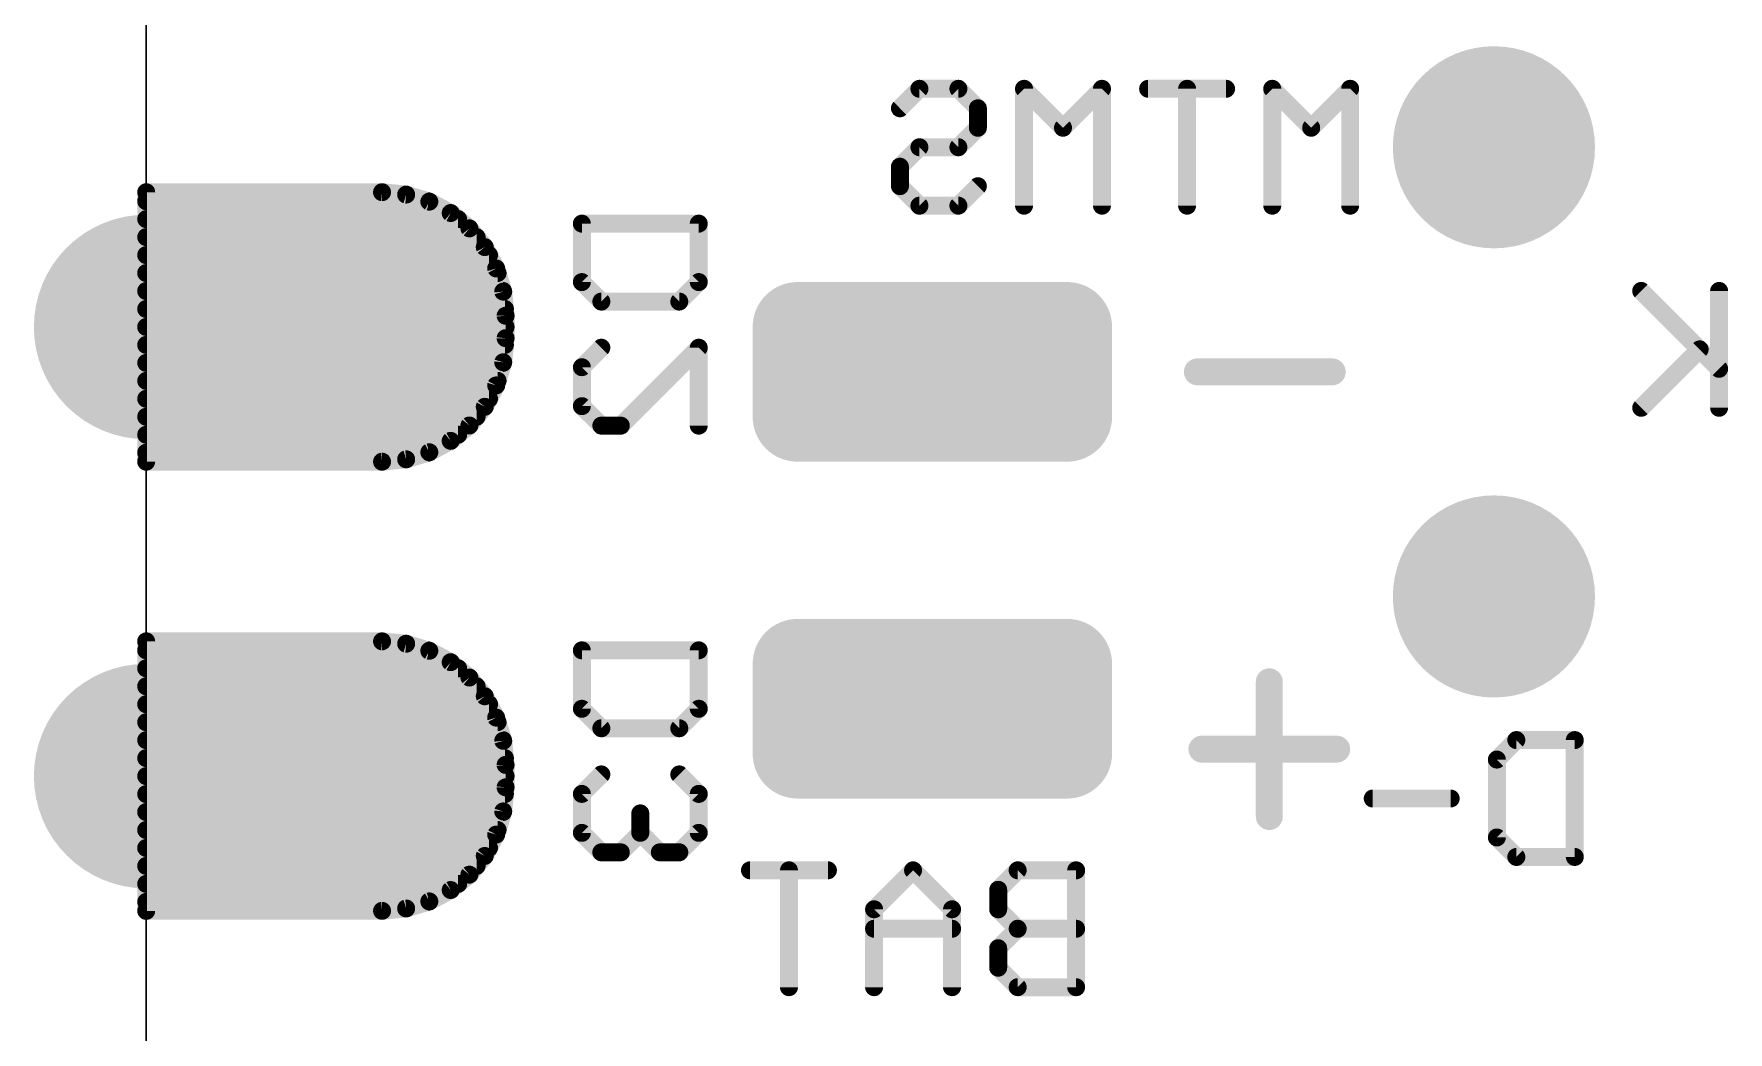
# Model space of a CAD drawing. Extents: x -1.3 to 17.8, y 13.1 to 34.3.
# Drawn here: x -1.27 to 8.31, y 22.3 to 27.95 of the extents above; entities that cross this region are included whole.
import ezdxf

# ---------------------------------------------------------------- set-up
doc = ezdxf.new("R2010")
doc.units = 0
for name, color, linetype in [('16', 175, 'CONTINUOUS'), ('17', 82, 'CONTINUOUS'), ('20', 213, 'CONTINUOUS'), ('26', 140, 'CONTINUOUS')]:
    doc.layers.add(name, color=color, linetype=linetype)

# ---------------------------------------------------------------- blocks, each defined once
blk = doc.blocks.new('RECT325120X162560R50')
at = {"const_width": 0.254}
blk.add_lwpolyline([(0.889, -0.254), (0.889, 0.254, 0.4142), (0.762, 0.381), (-0.762, 0.381, 0.4142), (-0.889, 0.254), (-0.889, -0.254, 0.4142), (-0.762, -0.381), (0.762, -0.381, 0.4142)], format="xyb", close=True, dxfattribs=at)
blk.add_solid([(-0.7874, -0.2794), (0.7874, -0.2794), (-0.7874, 0.2794), (0.7874, 0.2794)])
blk = doc.blocks.new('ROUNDP')
at = {"const_width": 0.5}
blk.add_lwpolyline([(0, -0.25, 1), (0, 0.25, 1), (0, -0.25)], format="xyb", dxfattribs=at)
blk = doc.blocks.new('PIE')
at = {"const_width": 0.5}
blk.add_lwpolyline([(0, -0.25, 1), (0, 0.25, 1), (0, -0.25)], format="xyb", dxfattribs=at)

msp = doc.modelspace()

# ---------------------------------------------------------------- linework, layer by layer
at = {"layer": '16', "const_width": 0.1016}
for points in [[(0.6985, 27.051), (-0.635, 27.051)], [(-0.635, 27.051), (-0.635, 25.527)], [(-0.635, 27.0002), (0.958, 27.0002)], [(0.8348, 27.0376), (0.6985, 27.051)], [(0.9658, 26.9978), (0.8348, 27.0376)], [(1.0866, 26.9333), (0.9658, 26.9978)], [(-0.635, 26.8986), (1.1288, 26.8986)], [(1.1924, 26.8464), (1.0866, 26.9333)], [(-0.635, 26.797), (1.233, 26.797)], [(1.2793, 26.7406), (1.1924, 26.8464)], [(-0.635, 26.6954), (1.3034, 26.6954)], [(1.3438, 26.6198), (1.2793, 26.7406)], [(-0.635, 26.5938), (1.3517, 26.5938)], [(1.3836, 26.4888), (1.3438, 26.6198)], [(-0.635, 26.4922), (1.3825, 26.4922)], [(1.397, 26.3525), (1.3836, 26.4888)], [(-0.635, 26.3906), (1.3933, 26.3906)], [(1.397, 26.2255), (1.397, 26.3525)], [(-0.635, 26.289), (1.397, 26.289)], [(1.3836, 26.0892), (1.397, 26.2255)], [(-0.635, 26.1874), (1.3932, 26.1874)], [(-0.635, 26.0858), (1.3825, 26.0858)], [(1.3438, 25.9582), (1.3836, 26.0892)], [(-0.635, 25.9842), (1.3517, 25.9842)], [(1.2793, 25.8374), (1.3438, 25.9582)], [(-0.635, 25.8826), (1.3034, 25.8826)], [(1.1924, 25.7316), (1.2793, 25.8374)], [(-0.635, 25.781), (1.233, 25.781)], [(1.0866, 25.6447), (1.1924, 25.7316)], [(-0.635, 25.6794), (1.1288, 25.6794)], [(0.9658, 25.5802), (1.0866, 25.6447)], [(-0.635, 25.5778), (0.958, 25.5778)], [(-0.635, 25.527), (0.6985, 25.527)], [(0.6985, 25.527), (0.8348, 25.5404)], [(0.8348, 25.5404), (0.9658, 25.5802)], [(0.6985, 24.511), (-0.635, 24.511)], [(-0.635, 24.511), (-0.635, 22.987)], [(0.8348, 24.4976), (0.6985, 24.511)], [(0.9658, 24.4578), (0.8348, 24.4976)], [(-0.635, 24.4602), (0.958, 24.4602)], [(1.0866, 24.3933), (0.9658, 24.4578)], [(1.1924, 24.3064), (1.0866, 24.3933)], [(-0.635, 24.3586), (1.1288, 24.3586)], [(1.2793, 24.2006), (1.1924, 24.3064)], [(-0.635, 24.257), (1.233, 24.257)], [(1.3438, 24.0798), (1.2793, 24.2006)], [(-0.635, 24.1554), (1.3034, 24.1554)], [(-0.635, 24.0538), (1.3517, 24.0538)], [(1.3836, 23.9488), (1.3438, 24.0798)], [(-0.635, 23.9522), (1.3825, 23.9522)], [(1.397, 23.8125), (1.3836, 23.9488)], [(-0.635, 23.8506), (1.3933, 23.8506)], [(1.397, 23.6855), (1.397, 23.8125)], [(-0.635, 23.749), (1.397, 23.749)], [(-0.635, 23.6474), (1.3932, 23.6474)], [(1.3836, 23.5492), (1.397, 23.6855)], [(-0.635, 23.5458), (1.3825, 23.5458)], [(1.3438, 23.4182), (1.3836, 23.5492)], [(-0.635, 23.4442), (1.3517, 23.4442)], [(1.2793, 23.2974), (1.3438, 23.4182)], [(-0.635, 23.3426), (1.3034, 23.3426)], [(-0.635, 23.241), (1.233, 23.241)], [(1.1924, 23.1916), (1.2793, 23.2974)], [(-0.635, 23.1394), (1.1288, 23.1394)], [(1.0866, 23.1047), (1.1924, 23.1916)], [(-0.635, 23.0378), (0.958, 23.0378)], [(0.8348, 23.0004), (0.9658, 23.0402)], [(0.9658, 23.0402), (1.0866, 23.1047)], [(-0.635, 22.987), (0.6985, 22.987)], [(0.6985, 22.987), (0.8348, 23.0004)]]:
    msp.add_lwpolyline(points, dxfattribs=at)
at = {"layer": '16', "const_width": 0.0508}
for points in [[(-0.635, 27.0764, 1), (-0.635, 27.0256)], [(-0.6096, 27.051, 1), (-0.6604, 27.051)], [(-0.635, 27.0256, 1), (-0.635, 26.9748)], [(0.701, 27.0763, 1), (0.696, 27.0257)], [(0.6985, 27.0256, 1), (0.6985, 27.0764)], [(0.8421, 27.0619, 1), (0.8274, 27.0133)], [(0.8323, 27.0123, 1), (0.8373, 27.0629)], [(0.9778, 27.0202, 1), (0.9538, 26.9754)], [(0.958, 26.9748, 1), (0.958, 27.0256)], [(0.9584, 26.9735, 1), (0.9732, 27.0221)], [(-0.635, 26.924, 1), (-0.635, 26.8732)], [(1.1027, 26.9529, 1), (1.0705, 26.9136)], [(1.0746, 26.9109, 1), (1.0985, 26.9557)], [(1.1288, 26.8732, 1), (1.1288, 26.924)], [(-0.635, 26.8224, 1), (-0.635, 26.7716)], [(1.2121, 26.8625, 1), (1.1728, 26.8303)], [(1.1763, 26.8268, 1), (1.2085, 26.8661)], [(1.233, 26.7716, 1), (1.233, 26.8224)], [(-0.635, 26.7208, 1), (-0.635, 26.67)], [(1.3017, 26.7525, 1), (1.2569, 26.7286)], [(1.2596, 26.7245, 1), (1.2989, 26.7567)], [(1.3034, 26.67, 1), (1.3034, 26.7208)], [(-0.635, 26.6192, 1), (-0.635, 26.5684)], [(1.3681, 26.6272, 1), (1.3195, 26.6124)], [(1.3214, 26.6078, 1), (1.3662, 26.6318)], [(1.3517, 26.5684, 1), (1.3517, 26.6192)], [(-0.635, 26.5176, 1), (-0.635, 26.4668)], [(1.4089, 26.4913, 1), (1.3583, 26.4863)], [(1.3825, 26.4668, 1), (1.3825, 26.5176)], [(-0.635, 26.416, 1), (-0.635, 26.3652)], [(1.3593, 26.4814, 1), (1.4079, 26.4961)], [(1.3933, 26.3652, 1), (1.3933, 26.416)], [(1.4224, 26.3525, 1), (1.3716, 26.3525)], [(1.3717, 26.35, 1), (1.4223, 26.355)], [(-0.635, 26.3144, 1), (-0.635, 26.2636)], [(1.3716, 26.2255, 1), (1.4224, 26.2255)], [(1.4223, 26.223, 1), (1.3717, 26.228)], [(1.397, 26.2636, 1), (1.397, 26.3144)], [(-0.635, 26.2128, 1), (-0.635, 26.162)], [(1.3932, 26.162, 1), (1.3932, 26.2128)], [(-0.635, 26.1112, 1), (-0.635, 26.0604)], [(1.3583, 26.0917, 1), (1.4089, 26.0867)], [(1.4079, 26.0819, 1), (1.3593, 26.0966)], [(1.3825, 26.0604, 1), (1.3825, 26.1112)], [(-0.635, 26.0096, 1), (-0.635, 25.9588)], [(1.3195, 25.9656, 1), (1.3681, 25.9508)], [(1.3662, 25.9462, 1), (1.3214, 25.9702)], [(1.3517, 25.9588, 1), (1.3517, 26.0096)], [(-0.635, 25.908, 1), (-0.635, 25.8572)], [(1.2569, 25.8494, 1), (1.3017, 25.8255)], [(1.2989, 25.8213, 1), (1.2596, 25.8535)], [(1.3034, 25.8572, 1), (1.3034, 25.908)], [(-0.635, 25.8064, 1), (-0.635, 25.7556)], [(1.1728, 25.7477, 1), (1.2121, 25.7155)], [(1.2085, 25.7119, 1), (1.1763, 25.7512)], [(1.233, 25.7556, 1), (1.233, 25.8064)], [(-0.635, 25.7048, 1), (-0.635, 25.654)], [(1.0705, 25.6644, 1), (1.1027, 25.6251)], [(1.0985, 25.6223, 1), (1.0746, 25.6671)], [(1.1288, 25.654, 1), (1.1288, 25.7048)], [(-0.635, 25.6032, 1), (-0.635, 25.5524)], [(-0.635, 25.5524, 1), (-0.635, 25.5016)], [(0.696, 25.5523, 1), (0.701, 25.5017)], [(0.6985, 25.5016, 1), (0.6985, 25.5524)], [(0.8274, 25.5647, 1), (0.8421, 25.5161)], [(0.8373, 25.5151, 1), (0.8323, 25.5657)], [(0.9538, 25.6026, 1), (0.9778, 25.5578)], [(0.958, 25.5524, 1), (0.958, 25.6032)], [(0.9732, 25.5559, 1), (0.9584, 25.6045)], [(-0.6604, 25.527, 1), (-0.6096, 25.527)], [(-0.635, 24.5364, 1), (-0.635, 24.4856)], [(-0.6096, 24.511, 1), (-0.6604, 24.511)], [(0.701, 24.5363, 1), (0.696, 24.4857)], [(0.6985, 24.4856, 1), (0.6985, 24.5364)], [(0.8421, 24.5219, 1), (0.8274, 24.4733)], [(0.8323, 24.4723, 1), (0.8373, 24.5229)], [(-0.635, 24.4856, 1), (-0.635, 24.4348)], [(0.9778, 24.4802, 1), (0.9538, 24.4354)], [(0.958, 24.4348, 1), (0.958, 24.4856)], [(0.9584, 24.4335, 1), (0.9732, 24.4821)], [(1.1027, 24.4129, 1), (1.0705, 24.3736)], [(1.0746, 24.3709, 1), (1.0985, 24.4157)], [(-0.635, 24.384, 1), (-0.635, 24.3332)], [(1.1288, 24.3332, 1), (1.1288, 24.384)], [(1.2121, 24.3225, 1), (1.1728, 24.2903)], [(1.1763, 24.2868, 1), (1.2085, 24.3261)], [(-0.635, 24.2824, 1), (-0.635, 24.2316)], [(1.233, 24.2316, 1), (1.233, 24.2824)], [(1.3017, 24.2125, 1), (1.2569, 24.1886)], [(1.2596, 24.1845, 1), (1.2989, 24.2167)], [(-0.635, 24.1808, 1), (-0.635, 24.13)], [(1.3034, 24.13, 1), (1.3034, 24.1808)], [(-0.635, 24.0792, 1), (-0.635, 24.0284)], [(1.3681, 24.0872, 1), (1.3195, 24.0724)], [(1.3214, 24.0678, 1), (1.3662, 24.0918)], [(1.3517, 24.0284, 1), (1.3517, 24.0792)], [(-0.635, 23.9776, 1), (-0.635, 23.9268)], [(1.4089, 23.9513, 1), (1.3583, 23.9463)], [(1.3593, 23.9414, 1), (1.4079, 23.9561)], [(1.3825, 23.9268, 1), (1.3825, 23.9776)], [(-0.635, 23.876, 1), (-0.635, 23.8252)], [(1.4224, 23.8125, 1), (1.3716, 23.8125)], [(1.3933, 23.8252, 1), (1.3933, 23.876)], [(-0.635, 23.7744, 1), (-0.635, 23.7236)], [(1.3717, 23.81, 1), (1.4223, 23.815)], [(1.397, 23.7236, 1), (1.397, 23.7744)], [(-0.635, 23.6728, 1), (-0.635, 23.622)], [(1.3716, 23.6855, 1), (1.4224, 23.6855)], [(1.4223, 23.683, 1), (1.3717, 23.688)], [(1.3932, 23.622, 1), (1.3932, 23.6728)], [(-0.635, 23.5712, 1), (-0.635, 23.5204)], [(1.3583, 23.5517, 1), (1.4089, 23.5467)], [(1.4079, 23.5419, 1), (1.3593, 23.5566)], [(1.3825, 23.5204, 1), (1.3825, 23.5712)], [(-0.635, 23.4696, 1), (-0.635, 23.4188)], [(1.3662, 23.4062, 1), (1.3214, 23.4302)], [(1.3517, 23.4188, 1), (1.3517, 23.4696)], [(-0.635, 23.368, 1), (-0.635, 23.3172)], [(1.3034, 23.3172, 1), (1.3034, 23.368)], [(1.3195, 23.4256, 1), (1.3681, 23.4108)], [(-0.635, 23.2664, 1), (-0.635, 23.2156)], [(1.233, 23.2156, 1), (1.233, 23.2664)], [(1.2569, 23.3094, 1), (1.3017, 23.2855)], [(1.2989, 23.2813, 1), (1.2596, 23.3135)], [(-0.635, 23.1648, 1), (-0.635, 23.114)], [(1.1288, 23.114, 1), (1.1288, 23.1648)], [(1.1728, 23.2077, 1), (1.2121, 23.1755)], [(1.2085, 23.1719, 1), (1.1763, 23.2112)], [(-0.635, 23.0632, 1), (-0.635, 23.0124)], [(0.9538, 23.0626, 1), (0.9778, 23.0178)], [(0.958, 23.0124, 1), (0.958, 23.0632)], [(0.9732, 23.0159, 1), (0.9584, 23.0645)], [(1.0705, 23.1244, 1), (1.1027, 23.0851)], [(1.0985, 23.0823, 1), (1.0746, 23.1271)], [(-0.635, 23.0124, 1), (-0.635, 22.9616)], [(-0.6604, 22.987, 1), (-0.6096, 22.987)], [(0.696, 23.0123, 1), (0.701, 22.9617)], [(0.6985, 22.9616, 1), (0.6985, 23.0124)], [(0.8274, 23.0247, 1), (0.8421, 22.9761)], [(0.8373, 22.9751, 1), (0.8323, 23.0257)]]:
    msp.add_lwpolyline(points, format="xyb", dxfattribs=at)
at = {"layer": '20', "const_width": 0.01}
msp.add_lwpolyline([(-0.635, 15.06), (-0.635, 32.385)], dxfattribs=at)
at = {"layer": '26'}
for points, const_width in [([(3.6266, 27.5256), (3.7368, 27.6358)], 0.1016), ([(3.7368, 27.6358), (3.9571, 27.6358)], 0.1016), ([(3.9571, 27.6358), (4.0673, 27.5256)], 0.1016), ([(4.5486, 27.4154), (4.3283, 27.6358)], 0.1016), ([(4.3283, 27.6358), (4.3283, 26.9748)], 0.1016), ([(4.7689, 27.6358), (4.5486, 27.4154)], 0.1016), ([(4.7689, 26.9748), (4.7689, 27.6358)], 0.1016), ([(5.4706, 27.6358), (5.0299, 27.6358)], 0.1016), ([(5.2502, 26.9748), (5.2502, 27.6358)], 0.1016), ([(5.9519, 27.4154), (5.7316, 27.6358)], 0.1016), ([(5.7316, 27.6358), (5.7316, 26.9748)], 0.1016), ([(6.1722, 27.6358), (5.9519, 27.4154)], 0.1016), ([(6.1722, 26.9748), (6.1722, 27.6358)], 0.1016), ([(4.0673, 27.5256), (4.0673, 27.4154)], 0.1016), ([(4.0673, 27.4154), (3.9571, 27.3053)], 0.1016), ([(3.7368, 27.3053), (3.6266, 27.1951)], 0.1016), ([(3.9571, 27.3053), (3.7368, 27.3053)], 0.1016), ([(3.6266, 27.1951), (3.6266, 27.085)], 0.1016), ([(3.6266, 27.085), (3.7368, 26.9748)], 0.1016), ([(3.9571, 26.9748), (4.0673, 27.085)], 0.1016), ([(3.7368, 26.9748), (3.9571, 26.9748)], 0.1016), ([(1.8282, 26.8732), (2.4892, 26.8732)], 0.1016), ([(1.8282, 26.5427), (1.8282, 26.8732)], 0.1016), ([(2.4892, 26.8732), (2.4892, 26.5427)], 0.1016), ([(1.9384, 26.4326), (1.8282, 26.5427)], 0.1016), ([(2.4892, 26.5427), (2.379, 26.4326)], 0.1016), ([(8.2583, 26.0521), (7.8176, 26.4928)], 0.1016), ([(8.2583, 26.4928), (8.2583, 25.8318)], 0.1016), ([(2.379, 26.4326), (1.9384, 26.4326)], 0.1016), ([(1.8282, 26.0614), (1.9384, 26.1716)], 0.1016), ([(2.4892, 26.1716), (2.0486, 25.7309)], 0.1016), ([(2.4892, 25.7309), (2.4892, 26.1716)], 0.1016), ([(8.1481, 26.1623), (7.8176, 25.8318)], 0.1016), ([(1.8282, 25.8411), (1.8282, 26.0614)], 0.1016), ([(6.0706, 26.035), (5.3086, 26.035)], 0.1524), ([(1.9384, 25.7309), (1.8282, 25.8411)], 0.1016), ([(2.0486, 25.7309), (1.9384, 25.7309)], 0.1016), ([(1.8282, 24.4602), (2.4892, 24.4602)], 0.1016), ([(1.8282, 24.1297), (1.8282, 24.4602)], 0.1016), ([(2.4892, 24.4602), (2.4892, 24.1297)], 0.1016), ([(5.715, 24.2824), (5.715, 23.9014)], 0.1524), ([(1.9384, 24.0196), (1.8282, 24.1297)], 0.1016), ([(2.4892, 24.1297), (2.379, 24.0196)], 0.1016), ([(2.379, 24.0196), (1.9384, 24.0196)], 0.1016), ([(5.715, 23.9014), (5.334, 23.9014)], 0.1524), ([(5.715, 23.5204), (5.715, 23.9014)], 0.1524), ([(5.715, 23.9014), (6.096, 23.9014)], 0.1524), ([(7.0016, 23.8426), (7.1117, 23.9528)], 0.1016), ([(7.1117, 23.9528), (7.4422, 23.9528)], 0.1016), ([(7.4422, 23.9528), (7.4422, 23.2918)], 0.1016), ([(7.0016, 23.402), (7.0016, 23.8426)], 0.1016), ([(1.9384, 23.7586), (1.8282, 23.6484)], 0.1016), ([(2.4892, 23.6484), (2.379, 23.7586)], 0.1016), ([(1.8282, 23.6484), (1.8282, 23.4281)], 0.1016), ([(2.4892, 23.4281), (2.4892, 23.6484)], 0.1016), ([(6.7406, 23.6223), (6.2999, 23.6223)], 0.1016), ([(2.1587, 23.4281), (2.1587, 23.5382)], 0.1016), ([(1.8282, 23.4281), (1.9384, 23.3179)], 0.1016), ([(2.0486, 23.3179), (2.1587, 23.4281)], 0.1016), ([(2.1587, 23.4281), (2.2689, 23.3179)], 0.1016), ([(2.379, 23.3179), (2.4892, 23.4281)], 0.1016), ([(7.1117, 23.2918), (7.0016, 23.402)], 0.1016), ([(1.9384, 23.3179), (2.0486, 23.3179)], 0.1016), ([(2.2689, 23.3179), (2.379, 23.3179)], 0.1016), ([(7.4422, 23.2918), (7.1117, 23.2918)], 0.1016), ([(3.2195, 23.2162), (2.7789, 23.2162)], 0.1016), ([(2.9992, 22.5552), (2.9992, 23.2162)], 0.1016), ([(3.7008, 23.2162), (3.4805, 22.9958)], 0.1016), ([(3.9212, 22.9958), (3.7008, 23.2162)], 0.1016), ([(4.2923, 23.2162), (4.1822, 23.106)], 0.1016), ([(4.6228, 23.2162), (4.2923, 23.2162)], 0.1016), ([(4.6228, 22.5552), (4.6228, 23.2162)], 0.1016), ([(4.1822, 23.106), (4.1822, 22.9958)], 0.1016), ([(3.4805, 22.9958), (3.4805, 22.5552)], 0.1016), ([(3.9212, 22.5552), (3.9212, 22.9958)], 0.1016), ([(4.1822, 22.9958), (4.2923, 22.8857)], 0.1016), ([(3.9212, 22.8857), (3.4805, 22.8857)], 0.1016), ([(4.2923, 22.8857), (4.1822, 22.7755)], 0.1016), ([(4.6228, 22.8857), (4.2923, 22.8857)], 0.1016), ([(4.1822, 22.7755), (4.1822, 22.6654)], 0.1016), ([(4.1822, 22.6654), (4.2923, 22.5552)], 0.1016), ([(4.2923, 22.5552), (4.6228, 22.5552)], 0.1016)]:
    msp.add_lwpolyline(points, dxfattribs=dict(at, const_width=const_width))
for points, const_width in [([(3.7368, 27.6612, 1), (3.7368, 27.6104)], 0.0508), ([(3.7548, 27.6178, 1), (3.7188, 27.6537)], 0.0508), ([(3.9751, 27.6537, 1), (3.9392, 27.6178)], 0.0508), ([(3.9571, 27.6104, 1), (3.9571, 27.6612)], 0.0508), ([(4.3537, 27.6358, 1), (4.3029, 27.6358)], 0.0508), ([(4.3462, 27.6537, 1), (4.3103, 27.6178)], 0.0508), ([(4.7943, 27.6358, 1), (4.7435, 27.6358)], 0.0508), ([(4.7869, 27.6178, 1), (4.751, 27.6537)], 0.0508), ([(5.0299, 27.6612, 1), (5.0299, 27.6104)], 0.0508), ([(5.2756, 27.6358, 1), (5.2248, 27.6358)], 0.0508), ([(5.4706, 27.6104, 1), (5.4706, 27.6612)], 0.0508), ([(5.757, 27.6358, 1), (5.7062, 27.6358)], 0.0508), ([(5.7495, 27.6537, 1), (5.7136, 27.6178)], 0.0508), ([(6.1976, 27.6358, 1), (6.1468, 27.6358)], 0.0508), ([(6.1902, 27.6178, 1), (6.1542, 27.6537)], 0.0508), ([(3.6087, 27.5436, 1), (3.6446, 27.5076)], 0.0508), ([(4.0927, 27.5256, 1), (4.0419, 27.5256)], 0.0508), ([(4.0493, 27.5076, 1), (4.0852, 27.5436)], 0.0508), ([(4.0419, 27.4154, 1), (4.0927, 27.4154)], 0.0508), ([(4.0852, 27.3975, 1), (4.0493, 27.4334)], 0.0508), ([(4.5306, 27.4334, 1), (4.5666, 27.3975)], 0.0508), ([(4.5306, 27.3975, 1), (4.5666, 27.4334)], 0.0508), ([(5.9339, 27.4334, 1), (5.9698, 27.3975)], 0.0508), ([(5.9339, 27.3975, 1), (5.9698, 27.4334)], 0.0508), ([(3.7368, 27.3307, 1), (3.7368, 27.2799)], 0.0508), ([(3.7548, 27.2873, 1), (3.7188, 27.3232)], 0.0508), ([(3.9392, 27.3232, 1), (3.9751, 27.2873)], 0.0508), ([(3.9571, 27.2799, 1), (3.9571, 27.3307)], 0.0508), ([(3.652, 27.1951, 1), (3.6012, 27.1951)], 0.0508), ([(3.6087, 27.2131, 1), (3.6446, 27.1772)], 0.0508), ([(3.6012, 27.085, 1), (3.652, 27.085)], 0.0508), ([(3.6446, 27.1029, 1), (3.6087, 27.067)], 0.0508), ([(4.0852, 27.067, 1), (4.0493, 27.1029)], 0.0508), ([(3.7368, 27.0002, 1), (3.7368, 26.9494)], 0.0508), ([(3.7188, 26.9568, 1), (3.7548, 26.9928)], 0.0508), ([(3.9392, 26.9928, 1), (3.9751, 26.9568)], 0.0508), ([(3.9571, 26.9494, 1), (3.9571, 27.0002)], 0.0508), ([(1.8282, 26.8986, 1), (1.8282, 26.8478)], 0.0508), ([(1.8536, 26.8732, 1), (1.8028, 26.8732)], 0.0508), ([(2.5146, 26.8732, 1), (2.4638, 26.8732)], 0.0508), ([(2.4892, 26.8478, 1), (2.4892, 26.8986)], 0.0508), ([(4.3029, 26.9748, 1), (4.3537, 26.9748)], 0.0508), ([(4.7435, 26.9748, 1), (4.7943, 26.9748)], 0.0508), ([(5.2248, 26.9748, 1), (5.2756, 26.9748)], 0.0508), ([(5.7062, 26.9748, 1), (5.757, 26.9748)], 0.0508), ([(6.1468, 26.9748, 1), (6.1976, 26.9748)], 0.0508), ([(1.8028, 26.5427, 1), (1.8536, 26.5427)], 0.0508), ([(1.8462, 26.5607, 1), (1.8103, 26.5248)], 0.0508), ([(2.4638, 26.5427, 1), (2.5146, 26.5427)], 0.0508), ([(2.5072, 26.5248, 1), (2.4712, 26.5607)], 0.0508), ([(7.8356, 26.5107, 1), (7.7997, 26.4748)], 0.0508), ([(8.2837, 26.4928, 1), (8.2329, 26.4928)], 0.0508), ([(1.9384, 26.458, 1), (1.9384, 26.4072)], 0.0508), ([(1.9204, 26.4146, 1), (1.9564, 26.4505)], 0.0508), ([(2.3611, 26.4505, 1), (2.397, 26.4146)], 0.0508), ([(2.379, 26.4072, 1), (2.379, 26.458)], 0.0508), ([(1.9564, 26.1536, 1), (1.9204, 26.1895)], 0.0508), ([(2.5146, 26.1716, 1), (2.4638, 26.1716)], 0.0508), ([(2.5072, 26.1536, 1), (2.4712, 26.1895)], 0.0508), ([(8.1661, 26.1443, 1), (8.1302, 26.1802)], 0.0508), ([(1.8536, 26.0614, 1), (1.8028, 26.0614)], 0.0508), ([(1.8103, 26.0794, 1), (1.8462, 26.0434)], 0.0508), ([(5.3086, 26.0731, 1), (5.3086, 25.9969)], 0.0762), ([(6.0706, 25.9969, 1), (6.0706, 26.0731)], 0.0762), ([(8.2403, 26.0342, 1), (8.2762, 26.0701)], 0.0508), ([(1.8028, 25.8411, 1), (1.8536, 25.8411)], 0.0508), ([(1.8462, 25.859, 1), (1.8103, 25.8231)], 0.0508), ([(7.7997, 25.8498, 1), (7.8356, 25.8138)], 0.0508), ([(1.9384, 25.7563, 1), (1.9384, 25.7055)], 0.0508), ([(1.9204, 25.713, 1), (1.9564, 25.7489)], 0.0508), ([(2.0306, 25.7489, 1), (2.0665, 25.713)], 0.0508), ([(2.0486, 25.7055, 1), (2.0486, 25.7563)], 0.0508), ([(8.2329, 25.8318, 1), (8.2837, 25.8318)], 0.0508), ([(2.4638, 25.7309, 1), (2.5146, 25.7309)], 0.0508), ([(1.8282, 24.4856, 1), (1.8282, 24.4348)], 0.0508), ([(1.8536, 24.4602, 1), (1.8028, 24.4602)], 0.0508), ([(2.5146, 24.4602, 1), (2.4638, 24.4602)], 0.0508), ([(2.4892, 24.4348, 1), (2.4892, 24.4856)], 0.0508), ([(5.7531, 24.2824, 1), (5.6769, 24.2824)], 0.0762), ([(1.8028, 24.1297, 1), (1.8536, 24.1297)], 0.0508), ([(1.8462, 24.1477, 1), (1.8103, 24.1118)], 0.0508), ([(2.4638, 24.1297, 1), (2.5146, 24.1297)], 0.0508), ([(2.5072, 24.1118, 1), (2.4712, 24.1477)], 0.0508), ([(1.9384, 24.045, 1), (1.9384, 23.9942)], 0.0508), ([(1.9204, 24.0016, 1), (1.9564, 24.0375)], 0.0508), ([(2.3611, 24.0375, 1), (2.397, 24.0016)], 0.0508), ([(2.379, 23.9942, 1), (2.379, 24.045)], 0.0508), ([(5.334, 23.9395, 1), (5.334, 23.8633)], 0.0762), ([(5.7531, 23.9014, 1), (5.6769, 23.9014)], 0.0762), ([(5.715, 23.9395, 1), (5.715, 23.8633)], 0.0762), ([(5.715, 23.8633, 1), (5.715, 23.9395)], 0.0762), ([(6.096, 23.8633, 1), (6.096, 23.9395)], 0.0762), ([(7.1117, 23.9782, 1), (7.1117, 23.9274)], 0.0508), ([(7.1297, 23.9348, 1), (7.0938, 23.9707)], 0.0508), ([(7.4676, 23.9528, 1), (7.4168, 23.9528)], 0.0508), ([(7.4422, 23.9274, 1), (7.4422, 23.9782)], 0.0508), ([(5.6769, 23.9014, 1), (5.7531, 23.9014)], 0.0762), ([(6.9836, 23.8606, 1), (7.0195, 23.8246)], 0.0508), ([(7.027, 23.8426, 1), (6.9762, 23.8426)], 0.0508), ([(1.9564, 23.7406, 1), (1.9204, 23.7765)], 0.0508), ([(2.397, 23.7765, 1), (2.3611, 23.7406)], 0.0508), ([(1.8536, 23.6484, 1), (1.8028, 23.6484)], 0.0508), ([(1.8103, 23.6664, 1), (1.8462, 23.6304)], 0.0508), ([(2.5146, 23.6484, 1), (2.4638, 23.6484)], 0.0508), ([(2.4712, 23.6304, 1), (2.5072, 23.6664)], 0.0508), ([(6.2999, 23.6477, 1), (6.2999, 23.5969)], 0.0508), ([(6.7406, 23.5969, 1), (6.7406, 23.6477)], 0.0508), ([(2.1841, 23.5382, 1), (2.1333, 23.5382)], 0.0508), ([(1.8462, 23.446, 1), (1.8103, 23.4101)], 0.0508), ([(2.1767, 23.446, 1), (2.1408, 23.4101)], 0.0508), ([(2.1767, 23.4101, 1), (2.1408, 23.446)], 0.0508), ([(2.5072, 23.4101, 1), (2.4712, 23.446)], 0.0508), ([(5.6769, 23.5204, 1), (5.7531, 23.5204)], 0.0762), ([(1.8028, 23.4281, 1), (1.8536, 23.4281)], 0.0508), ([(2.1333, 23.4281, 1), (2.1841, 23.4281)], 0.0508), ([(2.4638, 23.4281, 1), (2.5146, 23.4281)], 0.0508), ([(7.0195, 23.4199, 1), (6.9836, 23.384)], 0.0508), ([(6.9762, 23.402, 1), (7.027, 23.402)], 0.0508), ([(1.9384, 23.3433, 1), (1.9384, 23.2925)], 0.0508), ([(1.9204, 23.3, 1), (1.9564, 23.3359)], 0.0508), ([(2.0306, 23.3359, 1), (2.0665, 23.3)], 0.0508), ([(2.0486, 23.2925, 1), (2.0486, 23.3433)], 0.0508), ([(2.2689, 23.3433, 1), (2.2689, 23.2925)], 0.0508), ([(2.2509, 23.3, 1), (2.2868, 23.3359)], 0.0508), ([(2.3611, 23.3359, 1), (2.397, 23.3)], 0.0508), ([(2.379, 23.2925, 1), (2.379, 23.3433)], 0.0508), ([(7.1117, 23.3172, 1), (7.1117, 23.2664)], 0.0508), ([(7.0938, 23.2738, 1), (7.1297, 23.3098)], 0.0508), ([(7.4168, 23.2918, 1), (7.4676, 23.2918)], 0.0508), ([(7.4422, 23.2664, 1), (7.4422, 23.3172)], 0.0508), ([(2.7789, 23.2416, 1), (2.7789, 23.1908)], 0.0508), ([(3.0246, 23.2162, 1), (2.9738, 23.2162)], 0.0508), ([(3.2195, 23.1908, 1), (3.2195, 23.2416)], 0.0508), ([(3.7188, 23.2341, 1), (3.6829, 23.1982)], 0.0508), ([(3.7188, 23.1982, 1), (3.6829, 23.2341)], 0.0508), ([(4.2923, 23.2416, 1), (4.2923, 23.1908)], 0.0508), ([(4.3103, 23.1982, 1), (4.2744, 23.2341)], 0.0508), ([(4.6482, 23.2162, 1), (4.5974, 23.2162)], 0.0508), ([(4.6228, 23.1908, 1), (4.6228, 23.2416)], 0.0508), ([(4.1642, 23.124, 1), (4.2001, 23.088)], 0.0508), ([(4.2076, 23.106, 1), (4.1568, 23.106)], 0.0508), ([(3.5059, 22.9958, 1), (3.4551, 22.9958)], 0.0508), ([(3.4626, 23.0138, 1), (3.4985, 22.9779)], 0.0508), ([(3.9466, 22.9958, 1), (3.8958, 22.9958)], 0.0508), ([(3.9032, 22.9779, 1), (3.9391, 23.0138)], 0.0508), ([(4.2001, 23.0138, 1), (4.1642, 22.9779)], 0.0508), ([(4.1568, 22.9958, 1), (4.2076, 22.9958)], 0.0508), ([(3.4805, 22.9111, 1), (3.4805, 22.8603)], 0.0508), ([(3.9212, 22.8603, 1), (3.9212, 22.9111)], 0.0508), ([(4.2923, 22.9111, 1), (4.2923, 22.8603)], 0.0508), ([(4.3103, 22.8677, 1), (4.2744, 22.9036)], 0.0508), ([(4.2744, 22.8677, 1), (4.3103, 22.9036)], 0.0508), ([(4.6228, 22.8603, 1), (4.6228, 22.9111)], 0.0508), ([(4.2076, 22.7755, 1), (4.1568, 22.7755)], 0.0508), ([(4.1642, 22.7935, 1), (4.2001, 22.7576)], 0.0508), ([(4.2001, 22.6833, 1), (4.1642, 22.6474)], 0.0508), ([(4.1568, 22.6654, 1), (4.2076, 22.6654)], 0.0508), ([(2.9738, 22.5552, 1), (3.0246, 22.5552)], 0.0508), ([(3.4551, 22.5552, 1), (3.5059, 22.5552)], 0.0508), ([(3.8958, 22.5552, 1), (3.9466, 22.5552)], 0.0508), ([(4.2923, 22.5806, 1), (4.2923, 22.5298)], 0.0508), ([(4.2744, 22.5372, 1), (4.3103, 22.5732)], 0.0508), ([(4.5974, 22.5552, 1), (4.6482, 22.5552)], 0.0508), ([(4.6228, 22.5298, 1), (4.6228, 22.5806)], 0.0508)]:
    msp.add_lwpolyline(points, format="xyb", dxfattribs=dict(at, const_width=const_width))

# ---------------------------------------------------------------- block references
at = {"layer": '16', "xscale": 1.143, "yscale": 1.143}
for p in [(6.985, 27.305), (6.985, 24.765)]:
    msp.add_blockref('PIE', p, dxfattribs=at)
at = {"layer": '16'}
for p in [(3.81, 26.035), (3.81, 24.13)]:
    msp.add_blockref('RECT325120X162560R50', p, dxfattribs=at)
at = {"layer": '17', "xscale": 1.5, "yscale": 1.5}
for p in [(0.635, 26.289), (0.635, 23.749)]:
    msp.add_blockref('ROUNDP', p, dxfattribs=at)
at = {"layer": '17', "xscale": 1.27, "yscale": 1.27, "rotation": 270}
for p in [(-0.635, 26.289), (-0.635, 23.749)]:
    msp.add_blockref('ROUNDP', p, dxfattribs=at)

doc.saveas('drawing.dxf')
